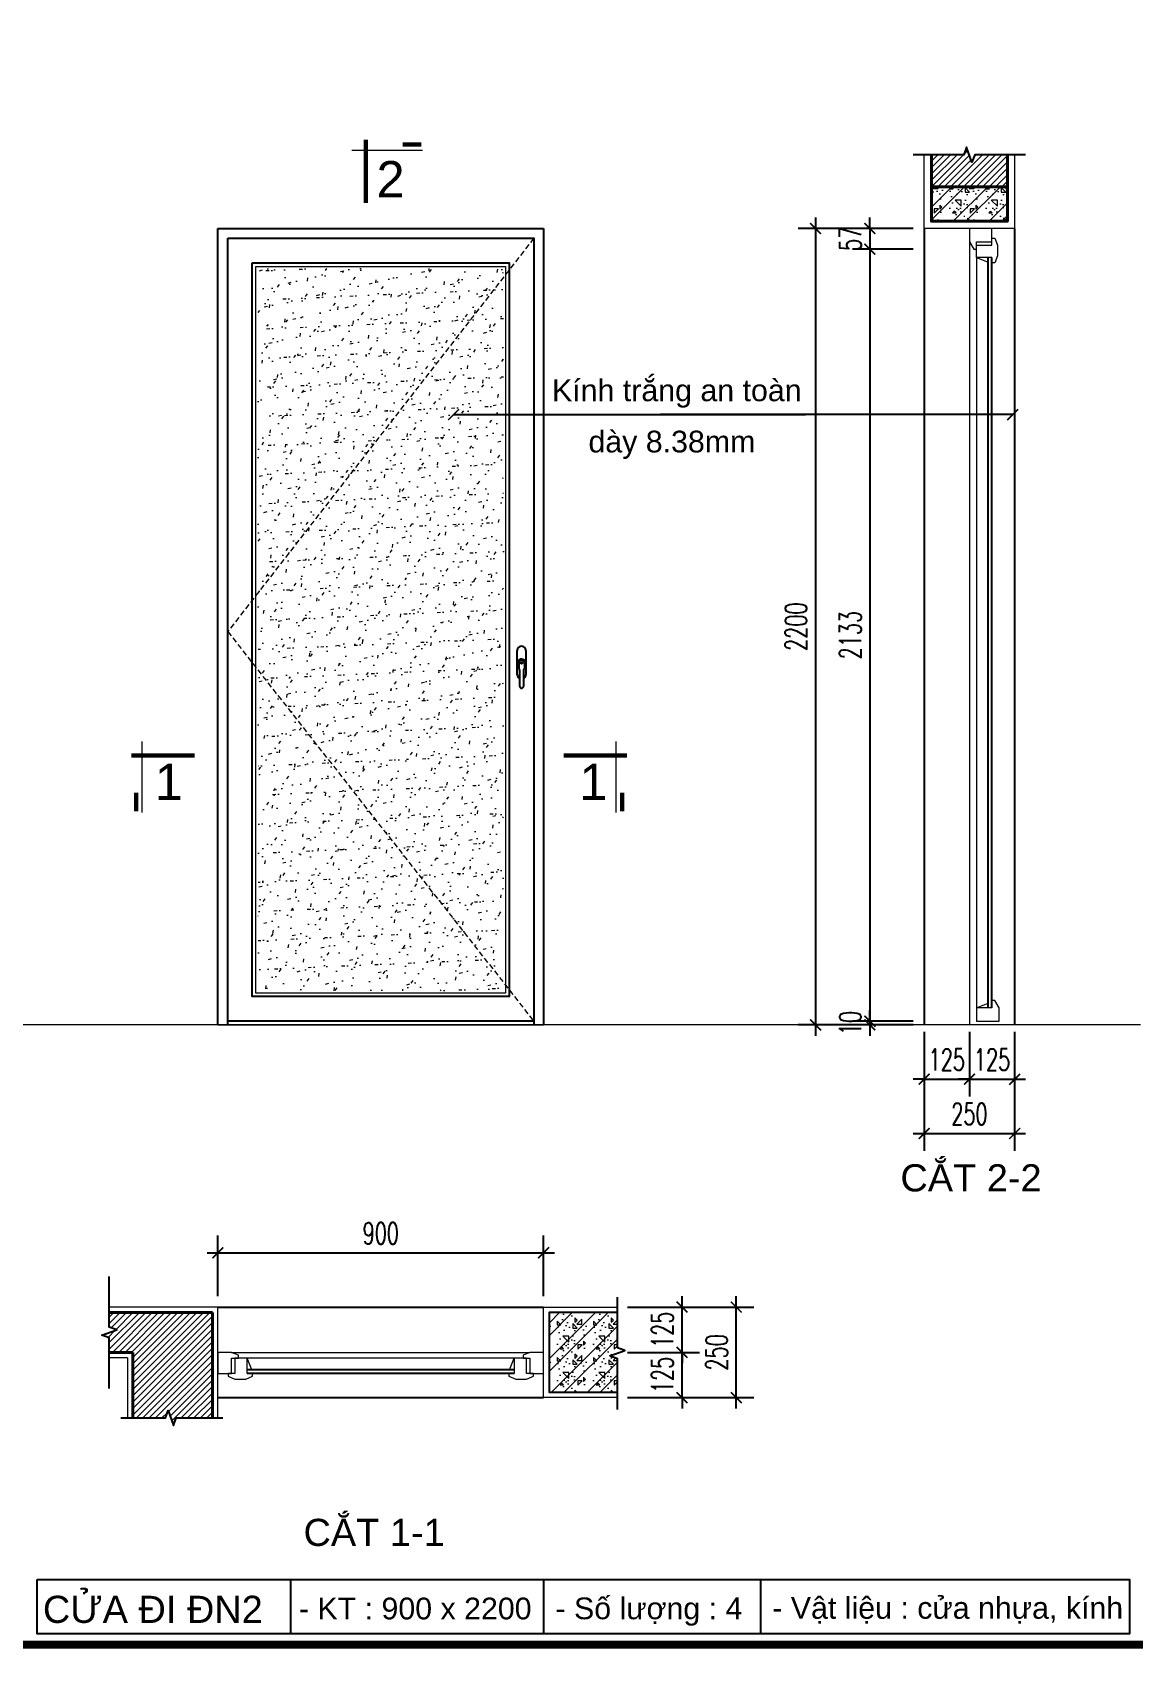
# Model space of a CAD drawing. Header units: millimetres. Extents: x -229618 to 2906, y -178063 to 96806.
# Drawn here: x -12340 to -9297, y -47921 to -43456 of the extents above; entities that cross this region are included whole.
import ezdxf
from ezdxf.enums import TextEntityAlignment as Align

# ---------------------------------------------------------------- set-up
doc = ezdxf.new("R2010")
doc.units = ezdxf.units.MM
doc.header["$LTSCALE"] = 200
doc.header["$MEASUREMENT"] = 0
doc.header["$PDMODE"] = 3
doc.header["$PDSIZE"] = 50
doc.linetypes.add('DASHED2', pattern=[0.375, 0.25, -0.125])
doc.layers.get('0').update_dxf_attribs({"color": 95, "linetype": 'CONTINUOUS'})
doc.layers.get('DEFPOINTS').update_dxf_attribs({"linetype": 'CONTINUOUS'})
for name, color, linetype, lineweight in [('cat', 1, 'CONTINUOUS', 40), ('hatch', 250, 'CONTINUOUS', 5), ('khuat', 8, 'DASHED2', 15), ('nho', 252, 'CONTINUOUS', 15), ('thay', 7, 'CONTINUOUS', 18)]:
    doc.layers.add(name, color=color, linetype=linetype, lineweight=lineweight)
for name, color, linetype in [('COT', 2, 'CONTINUOUS'), ('CUA', 145, 'CONTINUOUS'), ('DIM', 251, 'CONTINUOUS'), ('KHUNGTEN', 7, 'CONTINUOUS'), ('NOITHAT', 99, 'CONTINUOUS'), ('TEXT', 33, 'CONTINUOUS')]:
    doc.layers.add(name, color=color, linetype=linetype)
doc.styles.add('Aria H iso', font='Vharial_0.ttf')
doc.styles.add('Arial iso', font='vnarial_0.ttf')
doc.styles.add('Scale', font='vnsimli.shx', dxfattribs={"width": 0.65, "bigfont": 'bigfont.shx'})
doc.dimstyles.new('Scale', dxfattribs={"dimscale": 75, "dimtxt": 2, "dimasz": 1, "dimexe": 1.6, "dimexo": 0, "dimgap": 0.8, "dimtad": 1, "dimdec": 0, "dimzin": 0, "dimdsep": 46, "dimtxsty": 'Scale', "dimblk": 'ARCHTICK', "dimcen": 0.1, "dimdle": 1, "dimclrd": 256, "dimclre": 256, "dimclrt": 3, "dimadec": 0, "dimazin": 0, "dimtfac": 1, "dimtdec": 0, "dimtix": 1, "dimtmove": 2, "dimatfit": 3, "dimldrblk": 'ARCHTICK', "dimfxl": 0, "dimtolj": 1, "dimtzin": 0, "dimarcsym": 0})

# ---------------------------------------------------------------- blocks, each defined once
blk = doc.blocks.new('KhungA3')
at = {"layer": 'KHUNGTEN', "color": 4, "const_width": 0.724}
blk.add_lwpolyline([(7.54, 8.99), (411.13, 8.99), (411.13, 295.64), (7.54, 295.64)], close=True, dxfattribs=at)
blk = doc.blocks.new('tay nam')
at = {"ltscale": 0.5}
for p, q in [((-7.7, 0), (-7.7, -14.7)), ((7.7, 0), (7.7, -14.7)), ((-7.6, -15.4), (-5.6, -19.3)), ((-5.4, -19.9), (-5.4, -64.4)), ((5.4, -19.9), (5.4, -64.4)), ((7.6, -15.4), (5.6, -19.3))]:
    blk.add_line(p, q, dxfattribs=at)
for points in [[(-12, -7.7), (-12, 33.8)], [(12, 33.8), (12, -32.8)], [(-12, -32.8), (-12, -7.7)]]:
    blk.add_lwpolyline(points, dxfattribs=at)
blk.add_circle((0, 0), 2.19, dxfattribs=at)
for centre, radius, start, end in [((0, 33.8), 12, 0, 180), ((0, 0), 10.4, 318.259, 221.741), ((0, 0), 7.75, 0, 180), ((0, 0), 10.4, 318.259, 131.741), ((0, -32.8), 12, 180, 243.1549), ((-6.2, -14.7), 1.5, 180, 207.1927), ((-6.9, -19.9), 1.5, 0, 27.1927), ((6.9, -19.9), 1.5, 152.8073, 180), ((0, -32.8), 12, 296.8451, 0), ((6.2, -14.7), 1.5, 332.8073, 0), ((0, -64.4), 5.44, 180, 0)]:
    blk.add_arc(centre, radius, start, end, dxfattribs=at)
blk = doc.blocks.new('cactn')
at = {"layer": 'thay', "ltscale": 600}
blk.add_line((-9225, 9972), (-9225, -2458), dxfattribs=at)
at = {"layer": 'thay', "ltscale": 600, "const_width": 762}
for points in [[(-10263, 9771), (-10263, 6486)], [(0, 0), (-11114, 0)]]:
    blk.add_lwpolyline(points, dxfattribs=at)
at = {"layer": 'TEXT', "style": 'Aria H iso'}
blk.add_attdef('A', text='', height=6350, dxfattribs=at).set_placement((-4573, 4581), align=Align.MIDDLE_CENTER)
blk = doc.blocks.new('cactd')
at = {"layer": 'thay', "ltscale": 600}
blk.add_line((-9972, -9225), (2458, -9225), dxfattribs=at)
at = {"layer": 'thay', "ltscale": 600, "const_width": 762}
for points in [[(0, 0), (0, -11114)], [(-9771, -10263), (-6486, -10263)]]:
    blk.add_lwpolyline(points, dxfattribs=at)
at = {"layer": 'TEXT', "style": 'Aria H iso'}
blk.add_attdef('1', text='', height=6350, dxfattribs=at).set_placement((-4149, -4127), align=Align.MIDDLE_CENTER)
blk = doc.blocks.new('_ArchTick')
at = {"color": 0, "linetype": 'ByBlock', "const_width": 0.15}
blk.add_lwpolyline([(-0.5, -0.5), (0.5, 0.5)], dxfattribs=at)
blk = doc.blocks.new('*D487')
at = {"layer": 'DEFPOINTS', "color": 0, "linetype": 'Continuous'}
for p in [(-10927, -46827.1), (-11827, -46947.1), (-10927, -46947.1)]:
    blk.add_point(p, dxfattribs=at)
at = {"layer": 'DIM', "linetype": 'Continuous', "lineweight": -2}
for p, q in [((-11827, -46947.1), (-11827, -46779.1)), ((-10927, -46947.1), (-10927, -46779.1)), ((-11857, -46827.1), (-10897, -46827.1))]:
    blk.add_line(p, q, dxfattribs=at)
at = {"layer": 'DIM', "linetype": 'Continuous', "lineweight": -2, "xscale": 30, "yscale": 30, "zscale": 30, "rotation": 180}
blk.add_blockref('_ArchTick', (-11827, -46827.1), dxfattribs=at)
at = {"layer": 'DIM', "linetype": 'Continuous', "lineweight": -2, "xscale": 30, "yscale": 30, "zscale": 30}
blk.add_blockref('_ArchTick', (-10927, -46827.1), dxfattribs=at)
at = {"layer": 'DIM', "color": 3, "linetype": 'Continuous', "insert": (-11377, -46773.1), "char_height": 60, "attachment_point": 5, "style": 'Scale'}
blk.add_mtext('\\A1;900', dxfattribs=at)
blk = doc.blocks.new('*D488')
at = {"layer": 'DEFPOINTS', "color": 0, "linetype": 'Continuous'}
for p in [(-9905.6, -43997.5), (-10025.6, -44054.5), (-9905.6, -44054.5)]:
    blk.add_point(p, dxfattribs=at)
at = {"layer": 'DIM', "linetype": 'Continuous', "lineweight": -2}
for p, q in [((-10025.6, -43997.5), (-10025.6, -43967.5)), ((-9905.6, -43997.5), (-10073.6, -43997.5)), ((-10025.6, -43997.5), (-10025.6, -44054.5)), ((-9905.6, -44054.5), (-10073.6, -44054.5)), ((-10025.6, -44054.5), (-10025.6, -44084.5))]:
    blk.add_line(p, q, dxfattribs=at)
at = {"layer": 'DIM', "linetype": 'Continuous', "lineweight": -2, "xscale": 30, "yscale": 30, "zscale": 30}
for p, rotation in [((-10025.6, -43997.5), 270), ((-10025.6, -44054.5), 90)]:
    blk.add_blockref('_ArchTick', p, dxfattribs=dict(at, rotation=rotation))
at = {"layer": 'DIM', "color": 3, "linetype": 'Continuous', "insert": (-10079.6, -44026), "char_height": 60, "attachment_point": 5, "rotation": 90, "style": 'Scale'}
blk.add_mtext('\\A1;57', dxfattribs=at)
blk = doc.blocks.new('*D489')
at = {"layer": 'DEFPOINTS', "color": 0, "linetype": 'Continuous'}
for p in [(-9905.6, -43997.5), (-10175.6, -46197.5), (-9905.6, -46197.5)]:
    blk.add_point(p, dxfattribs=at)
at = {"layer": 'DIM', "linetype": 'Continuous', "lineweight": -2}
for p, q in [((-10175.6, -43967.5), (-10175.6, -46227.5)), ((-9905.6, -43997.5), (-10223.6, -43997.5)), ((-9905.6, -46197.5), (-10223.6, -46197.5))]:
    blk.add_line(p, q, dxfattribs=at)
at = {"layer": 'DIM', "linetype": 'Continuous', "lineweight": -2, "xscale": 30, "yscale": 30, "zscale": 30}
for p, rotation in [((-10175.6, -43997.5), 90), ((-10175.6, -46197.5), 270)]:
    blk.add_blockref('_ArchTick', p, dxfattribs=dict(at, rotation=rotation))
at = {"layer": 'DIM', "color": 3, "linetype": 'Continuous', "insert": (-10229.6, -45097.5), "char_height": 60, "attachment_point": 5, "rotation": 90, "style": 'Scale'}
blk.add_mtext('\\A1;2200', dxfattribs=at)
blk = doc.blocks.new('*D490')
at = {"layer": 'DEFPOINTS', "color": 0, "linetype": 'Continuous'}
for p in [(-9905.6, -44054.5), (-10025.6, -46187.5), (-9905.6, -46187.5)]:
    blk.add_point(p, dxfattribs=at)
at = {"layer": 'DIM', "linetype": 'Continuous', "lineweight": -2}
for p, q in [((-9905.6, -44054.5), (-10073.6, -44054.5)), ((-10025.6, -44024.5), (-10025.6, -46217.5)), ((-9905.6, -46187.5), (-10073.6, -46187.5))]:
    blk.add_line(p, q, dxfattribs=at)
at = {"layer": 'DIM', "linetype": 'Continuous', "lineweight": -2, "xscale": 30, "yscale": 30, "zscale": 30}
for p, rotation in [((-10025.6, -44054.5), 90), ((-10025.6, -46187.5), 270)]:
    blk.add_blockref('_ArchTick', p, dxfattribs=dict(at, rotation=rotation))
at = {"layer": 'DIM', "color": 3, "linetype": 'Continuous', "insert": (-10079.6, -45121), "char_height": 60, "attachment_point": 5, "rotation": 90, "style": 'Scale'}
blk.add_mtext('\\A1;2133', dxfattribs=at)
blk = doc.blocks.new('*D491')
at = {"layer": 'DEFPOINTS', "color": 0, "linetype": 'Continuous'}
for p in [(-10025.6, -46197.5), (-9905.6, -46187.5), (-9905.6, -46197.5)]:
    blk.add_point(p, dxfattribs=at)
at = {"layer": 'DIM', "linetype": 'Continuous', "lineweight": -2}
for p, q in [((-10025.6, -46187.5), (-10025.6, -46157.5)), ((-9905.6, -46187.5), (-10073.6, -46187.5)), ((-9905.6, -46197.5), (-10073.6, -46197.5)), ((-10025.6, -46187.5), (-10025.6, -46197.5)), ((-10025.6, -46197.5), (-10025.6, -46227.5))]:
    blk.add_line(p, q, dxfattribs=at)
at = {"layer": 'DIM', "linetype": 'Continuous', "lineweight": -2, "xscale": 30, "yscale": 30, "zscale": 30}
for p, rotation in [((-10025.6, -46187.5), 270), ((-10025.6, -46197.5), 90)]:
    blk.add_blockref('_ArchTick', p, dxfattribs=dict(at, rotation=rotation))
at = {"layer": 'DIM', "color": 3, "linetype": 'Continuous', "insert": (-10079.6, -46192.5), "char_height": 60, "attachment_point": 5, "rotation": 90, "style": 'Scale'}
blk.add_mtext('\\A1;10', dxfattribs=at)
blk = doc.blocks.new('*D492')
at = {"layer": 'DEFPOINTS', "color": 0, "linetype": 'Continuous'}
for p in [(-9875.6, -46217), (-9750.6, -46217), (-9750.6, -46347.5)]:
    blk.add_point(p, dxfattribs=at)
at = {"layer": 'DIM', "linetype": 'Continuous', "lineweight": -2}
for p, q in [((-9875.6, -46217), (-9875.6, -46395.5)), ((-9750.6, -46217), (-9750.6, -46395.5)), ((-9875.6, -46347.5), (-9905.6, -46347.5)), ((-9875.6, -46347.5), (-9750.6, -46347.5)), ((-9750.6, -46347.5), (-9720.6, -46347.5))]:
    blk.add_line(p, q, dxfattribs=at)
at = {"layer": 'DIM', "linetype": 'Continuous', "lineweight": -2, "xscale": 30, "yscale": 30, "zscale": 30}
blk.add_blockref('_ArchTick', (-9875.6, -46347.5), dxfattribs=at)
at = {"layer": 'DIM', "linetype": 'Continuous', "lineweight": -2, "xscale": 30, "yscale": 30, "zscale": 30, "rotation": 180}
blk.add_blockref('_ArchTick', (-9750.6, -46347.5), dxfattribs=at)
at = {"layer": 'DIM', "color": 3, "linetype": 'Continuous', "insert": (-9813.1, -46293.5), "char_height": 60, "attachment_point": 5, "style": 'Scale'}
blk.add_mtext('\\A1;125', dxfattribs=at)
blk = doc.blocks.new('*D493')
at = {"layer": 'DEFPOINTS', "color": 0, "linetype": 'Continuous'}
for p in [(-9875.6, -46217), (-9625.6, -46217), (-9625.6, -46497.5)]:
    blk.add_point(p, dxfattribs=at)
at = {"layer": 'DIM', "linetype": 'Continuous', "lineweight": -2}
for p, q in [((-9875.6, -46217), (-9875.6, -46545.5)), ((-9625.6, -46217), (-9625.6, -46545.5)), ((-9905.6, -46497.5), (-9595.6, -46497.5))]:
    blk.add_line(p, q, dxfattribs=at)
at = {"layer": 'DIM', "linetype": 'Continuous', "lineweight": -2, "xscale": 30, "yscale": 30, "zscale": 30, "rotation": 180}
blk.add_blockref('_ArchTick', (-9875.6, -46497.5), dxfattribs=at)
at = {"layer": 'DIM', "linetype": 'Continuous', "lineweight": -2, "xscale": 30, "yscale": 30, "zscale": 30}
blk.add_blockref('_ArchTick', (-9625.6, -46497.5), dxfattribs=at)
at = {"layer": 'DIM', "color": 3, "linetype": 'Continuous', "insert": (-9750.6, -46443.5), "char_height": 60, "attachment_point": 5, "style": 'Scale'}
blk.add_mtext('\\A1;250', dxfattribs=at)
blk = doc.blocks.new('*D494')
at = {"layer": 'DEFPOINTS', "color": 0, "linetype": 'Continuous'}
for p in [(-9750.6, -46217), (-9625.6, -46217), (-9625.6, -46347.5)]:
    blk.add_point(p, dxfattribs=at)
at = {"layer": 'DIM', "linetype": 'Continuous', "lineweight": -2}
for p, q in [((-9750.6, -46217), (-9750.6, -46395.5)), ((-9625.6, -46217), (-9625.6, -46395.5)), ((-9750.6, -46347.5), (-9780.6, -46347.5)), ((-9750.6, -46347.5), (-9625.6, -46347.5)), ((-9625.6, -46347.5), (-9595.6, -46347.5))]:
    blk.add_line(p, q, dxfattribs=at)
at = {"layer": 'DIM', "linetype": 'Continuous', "lineweight": -2, "xscale": 30, "yscale": 30, "zscale": 30}
blk.add_blockref('_ArchTick', (-9750.6, -46347.5), dxfattribs=at)
at = {"layer": 'DIM', "linetype": 'Continuous', "lineweight": -2, "xscale": 30, "yscale": 30, "zscale": 30, "rotation": 180}
blk.add_blockref('_ArchTick', (-9625.6, -46347.5), dxfattribs=at)
at = {"layer": 'DIM', "color": 3, "linetype": 'Continuous', "insert": (-9688.1, -46293.5), "char_height": 60, "attachment_point": 5, "style": 'Scale'}
blk.add_mtext('\\A1;125', dxfattribs=at)
blk = doc.blocks.new('*D678')
at = {"layer": 'DEFPOINTS', "color": 0, "linetype": 'Continuous'}
for p in [(-10695.2, -47102.1), (-10544.7, -47102.1), (-10695.2, -47227.1)]:
    blk.add_point(p, dxfattribs=at)
at = {"layer": 'DIM', "linetype": 'Continuous', "lineweight": -2}
for p, q in [((-10695.2, -47102.1), (-10496.7, -47102.1)), ((-10544.7, -47102.1), (-10544.7, -47072.1)), ((-10544.7, -47227.1), (-10544.7, -47102.1)), ((-10695.2, -47227.1), (-10496.7, -47227.1)), ((-10544.7, -47227.1), (-10544.7, -47257.1))]:
    blk.add_line(p, q, dxfattribs=at)
at = {"layer": 'DIM', "linetype": 'Continuous', "lineweight": -2, "xscale": 30, "yscale": 30, "zscale": 30}
for p, rotation in [((-10544.7, -47102.1), 270), ((-10544.7, -47227.1), 90)]:
    blk.add_blockref('_ArchTick', p, dxfattribs=dict(at, rotation=rotation))
at = {"layer": 'DIM', "color": 3, "linetype": 'Continuous', "insert": (-10598.7, -47164.6), "char_height": 60, "attachment_point": 5, "rotation": 90, "style": 'Scale'}
blk.add_mtext('\\A1;125', dxfattribs=at)
blk = doc.blocks.new('*D679')
at = {"layer": 'DEFPOINTS', "color": 0, "linetype": 'Continuous'}
for p in [(-10695.2, -46977.1), (-10544.7, -46977.1), (-10695.2, -47102.1)]:
    blk.add_point(p, dxfattribs=at)
at = {"layer": 'DIM', "linetype": 'Continuous', "lineweight": -2}
for p, q in [((-10544.7, -46977.1), (-10544.7, -46947.1)), ((-10695.2, -46977.1), (-10496.7, -46977.1)), ((-10544.7, -47102.1), (-10544.7, -46977.1)), ((-10695.2, -47102.1), (-10496.7, -47102.1)), ((-10544.7, -47102.1), (-10544.7, -47132.1))]:
    blk.add_line(p, q, dxfattribs=at)
at = {"layer": 'DIM', "linetype": 'Continuous', "lineweight": -2, "xscale": 30, "yscale": 30, "zscale": 30}
for p, rotation in [((-10544.7, -46977.1), 270), ((-10544.7, -47102.1), 90)]:
    blk.add_blockref('_ArchTick', p, dxfattribs=dict(at, rotation=rotation))
at = {"layer": 'DIM', "color": 3, "linetype": 'Continuous', "insert": (-10598.7, -47039.6), "char_height": 60, "attachment_point": 5, "rotation": 90, "style": 'Scale'}
blk.add_mtext('\\A1;125', dxfattribs=at)
blk = doc.blocks.new('*D680')
at = {"layer": 'DEFPOINTS', "color": 0, "linetype": 'Continuous'}
for p in [(-10695.2, -46977.1), (-10394.7, -46977.1), (-10695.2, -47227.1)]:
    blk.add_point(p, dxfattribs=at)
at = {"layer": 'DIM', "linetype": 'Continuous', "lineweight": -2}
for p, q in [((-10394.7, -47257.1), (-10394.7, -46947.1)), ((-10695.2, -46977.1), (-10346.7, -46977.1)), ((-10695.2, -47227.1), (-10346.7, -47227.1))]:
    blk.add_line(p, q, dxfattribs=at)
at = {"layer": 'DIM', "linetype": 'Continuous', "lineweight": -2, "xscale": 30, "yscale": 30, "zscale": 30}
for p, rotation in [((-10394.7, -46977.1), 90), ((-10394.7, -47227.1), 270)]:
    blk.add_blockref('_ArchTick', p, dxfattribs=dict(at, rotation=rotation))
at = {"layer": 'DIM', "color": 3, "linetype": 'Continuous', "insert": (-10448.7, -47102.1), "char_height": 60, "attachment_point": 5, "rotation": 90, "style": 'Scale'}
blk.add_mtext('\\A1;250', dxfattribs=at)

msp = doc.modelspace()

# ---------------------------------------------------------------- hatches: boundary and pattern name
at = {"layer": 'hatch', "linetype": 'Continuous'}
h = msp.add_hatch(dxfattribs=at)
h.set_pattern_fill('ANSI31', color=256, scale=100, style=0)
h.set_pattern_definition([(45, (-9855.552, -43882.155), (-8.83883, 8.83883), [])])
h.paths.add_polyline_path([(-9645.6, -43793.7), (-9736, -43793.7), (-9743.5, -43814.3), (-9758.5, -43773.1), (-9766, -43793.7), (-9855.6, -43793.7), (-9855.6, -43882.2), (-9645.6, -43882.2)])
at = {"layer": 'hatch', "ltscale": 0.5}
h = msp.add_hatch(dxfattribs=at)
h.set_pattern_fill('BT', color=256, scale=100, style=0)
h.set_pattern_definition([(0, (159270.5, 23647.15), (0, 100), [0, -100]), (0, (159199.86, 23690.38), (0, 100), [0, -100]), (0, (159202.99, 23672.78), (0, 100), [0, -100]), (0, (159238.21, 23680.99), (0, 100), [0, -100]), (0, (159219.23, 23709.75), (0, 100), [0, -100]), (0, (159214.14, 23697.04), (0, 100), [0, -100]), (0, (159223.15, 23718.36), (0, 100), [0, -100]), (0, (159209.25, 23726.77), (0, 100), [0, -100]), (0, (159228.43, 23704.86), (0, 100), [0, -100]), (0, (159196.34, 23705.25), (0, 100), [0, -100]), (0, (159260.33, 23705.64), (0, 100), [0, -100]), (0, (159274.81, 23708.38), (0, 100), [0, -100]), (0, (159267.37, 23698.21), (0, 100), [0, -100]), (0, (159269.52, 23684.52), (0, 100), [0, -100]), (0, (159243.5, 23696.45), (0, 100), [0, -100]), (0, (159242.71, 23668.87), (0, 100), [0, -100]), (0, (159242.71, 23660.26), (0, 100), [0, -100]), (0, (159195.36, 23658.3), (0, 100), [0, -100]), (0, (159234.89, 23670.04), (0, 100), [0, -100]), (0, (159235.28, 23636.78), (0, 100), [0, -100]), (0, (159224.52, 23658.11), (0, 100), [0, -100]), (0, (159225.3, 23648.32), (0, 100), [0, -100]), (0, (159212.38, 23641.09), (0, 100), [0, -100]), (0, (159219.04, 23654.39), (0, 100), [0, -100]), (0, (159214.34, 23658.5), (0, 100), [0, -100]), (45, (159267.2, 23655.426), (0, 100.00003), [8, -133.4214]), (135, (159272.86, 23661.08), (-100.00003, 0), [8, -133.4214]), (270, (159267.2, 23666.74), (100, -2e-14), [11.3137, -88.6863]), (180, (159263.73, 23656.7), (-1e-14, -100), [12, -88]), (270, (159251.73, 23656.7), (100, -2e-14), [12, -88]), (45, (159251.73, 23644.7), (0, 100.00003), [16.9706, -124.4508]), (90, (159226.72, 23663.62), (-100, 6e-15), [16.8, -83.2]), (180, (159226.72, 23680.42), (-1e-14, -100), [16.8, -83.2]), (315, (159209.92, 23680.415), (100.00003, -2e-14), [23.7588, -117.6626]), (135, (159212.49, 23645.634), (-100.00003, 0), [7, -134.4214]), (225, (159207.54, 23650.58), (-1e-14, -100.00003), [7, -134.4214]), (0, (159202.59, 23645.63), (0, 100), [9.8995, -90.1005]), (0, (159249.04, 23713.24), (0, 100), [13.75, -86.25]), (90, (159262.79, 23713.24), (-100, 6e-15), [13.75, -86.25]), (225, (159262.79, 23726.99), (-1e-14, -100.00003), [19.4454, -121.9759]), (270, (159237.48, 23715.23), (100, -2e-14), [12.5, -87.5]), (0, (159237.48, 23702.73), (0, 100), [12.5, -87.5]), (135, (159249.98, 23702.73), (-100.00003, 0), [17.6777, -123.7437]), (45, (159243.84, 23719.08), (0, 100.00003), [8.5, -132.9214]), (135, (159249.85, 23725.09), (-100.00003, 0), [8.5, -132.9214]), (270, (159243.84, 23731.1), (100, -2e-14), [12.0208, -87.9792]), (135, (159204.574, 23711.88), (-100.00003, 0), [14.1421, -127.2792]), (0, (159194.57, 23711.88), (0, 100), [10, -90]), (270, (159194.57, 23721.88), (100, -2e-14), [10, -90]), (45, (159187.21, 23634.32), (-49.497475, 49.497475), []), (45, (159222.21, 23634.32), (-49.497475, 49.497475), [])])
h.paths.add_polyline_path([(-9645.6, -43882.2), (-9855.6, -43882.2), (-9855.6, -43977.5), (-9645.6, -43977.5)])
at = {"layer": 'hatch', "linetype": 'Continuous'}
h = msp.add_hatch(dxfattribs=at)
h.set_pattern_fill('CATTHO', color=256, scale=30, angle=45, style=0)
h.set_pattern_definition([(82.5, (-8234.735, -45385.48), (-42.2104, 39.5378), [9, -45.6, 0, -51, 0, -48.75]), (52.5, (-8234.735, -45385.48), (-22.3241, 97.4094), [9, -24.6, 0, -41.1, 0, -15.75]), (12.5, (-8260.827, -45411.57), (65.9409, 66.181), [9, -15, 0, -54, 0, -70.5]), (2.5, (-8260.83, -45411.57), (45.1513, 82.3879), [9, -7.5, 0, -35.4, 0, -40.5])])
h.paths.add_polyline_path([(-11716, -44108.5), (-11716, -46103.5), (-11038, -46103.5), (-11038, -44108.5)])
h = msp.add_hatch(dxfattribs=at)
h.set_pattern_fill('ANSI31', color=256, scale=100, style=0)
h.set_pattern_definition([(45, (-114387.53, -50853.301), (-8.8388348, 8.8388348), [])])
h.paths.add_polyline_path([(-11842, -46992.1), (-12127.2, -46992.1), (-12127.2, -47032.1), (-12106.5, -47039.6), (-12147.8, -47054.6), (-12127.2, -47062.1), (-12127.2, -47102.1), (-12062, -47102.1), (-12062, -47283.1), (-11972, -47283.1), (-11964.5, -47262.5), (-11949.5, -47303.7), (-11942, -47283.1), (-11842, -47283.1)])
h = msp.add_hatch(dxfattribs=at)
h.set_pattern_fill('BT', color=256, scale=100, style=0)
h.set_pattern_definition([(0, (87486.23, 21509.32), (0, 100), [0, -100]), (0, (87415.59, 21552.55), (0, 100), [0, -100]), (0, (87418.72, 21534.95), (0, 100), [0, -100]), (0, (87453.95, 21543.16), (0, 100), [0, -100]), (0, (87434.96, 21571.92), (0, 100), [0, -100]), (0, (87429.88, 21559.21), (0, 100), [0, -100]), (0, (87438.88, 21580.53), (0, 100), [0, -100]), (0, (87424.98, 21588.94), (0, 100), [0, -100]), (0, (87444.16, 21567.03), (0, 100), [0, -100]), (0, (87412.07, 21567.42), (0, 100), [0, -100]), (0, (87476.06, 21567.81), (0, 100), [0, -100]), (0, (87490.54, 21570.55), (0, 100), [0, -100]), (0, (87483.1, 21560.38), (0, 100), [0, -100]), (0, (87485.26, 21546.69), (0, 100), [0, -100]), (0, (87459.23, 21558.62), (0, 100), [0, -100]), (0, (87458.45, 21531.03), (0, 100), [0, -100]), (0, (87458.45, 21522.43), (0, 100), [0, -100]), (0, (87411.09, 21520.47), (0, 100), [0, -100]), (0, (87450.62, 21532.21), (0, 100), [0, -100]), (0, (87451.01, 21498.95), (0, 100), [0, -100]), (0, (87440.25, 21520.28), (0, 100), [0, -100]), (0, (87441.03, 21510.49), (0, 100), [0, -100]), (0, (87428.11, 21503.26), (0, 100), [0, -100]), (0, (87434.77, 21516.56), (0, 100), [0, -100]), (0, (87430.07, 21520.67), (0, 100), [0, -100]), (45, (87482.93, 21517.595), (0, 100.00003), [8, -133.4214]), (135, (87488.59, 21523.25), (-100.00003, 0), [8, -133.4214]), (270, (87482.93, 21528.91), (100, -2e-14), [11.3137, -88.6863]), (180, (87479.46, 21518.87), (-1e-14, -100), [12, -88]), (270, (87467.46, 21518.87), (100, -2e-14), [12, -88]), (45, (87467.46, 21506.87), (0, 100.00003), [16.9706, -124.4508]), (90, (87442.45, 21525.78), (-100, 6e-15), [16.8, -83.2]), (180, (87442.45, 21542.58), (-1e-14, -100), [16.8, -83.2]), (315, (87425.654, 21542.584), (100.00003, -2e-14), [23.7588, -117.6626]), (135, (87428.224, 21507.8), (-100.00003, 0), [7, -134.4214]), (225, (87423.274, 21512.75), (-1e-14, -100.00003), [7, -134.4214]), (0, (87418.32, 21507.8), (0, 100), [9.8995, -90.1005]), (0, (87464.77, 21575.41), (0, 100), [13.75, -86.25]), (90, (87478.52, 21575.41), (-100, 6e-15), [13.75, -86.25]), (225, (87478.525, 21589.16), (-1e-14, -100.00003), [19.4454, -121.9759]), (270, (87453.21, 21577.4), (100, -2e-14), [12.5, -87.5]), (0, (87453.21, 21564.9), (0, 100), [12.5, -87.5]), (135, (87465.71, 21564.9), (-100.00003, 0), [17.6777, -123.7437]), (45, (87459.57, 21581.25), (0, 100.00003), [8.5, -132.9214]), (135, (87465.58, 21587.26), (-100.00003, 0), [8.5, -132.9214]), (270, (87459.57, 21593.27), (100, -2e-14), [12.0208, -87.9792]), (135, (87420.306, 21574.05), (-100.00003, 0), [14.1421, -127.2792]), (0, (87410.31, 21574.05), (0, 100), [10, -90]), (270, (87410.31, 21584.05), (100, -2e-14), [10, -90]), (45, (87402.94, 21496.49), (-49.497475, 49.497475), []), (45, (87437.94, 21496.49), (-49.497475, 49.497475), [])])
h.paths.add_polyline_path([(-10723.2, -46992.1), (-10912, -46992.1), (-10912, -47212.1), (-10723.2, -47212.1), (-10723.2, -47119.5), (-10743.8, -47112), (-10702.6, -47097), (-10723.2, -47089.5)])

# ---------------------------------------------------------------- linework, layer by layer
at = {"layer": 'cat'}
msp.add_line((-9645.6, -43882.2), (-9855.6, -43882.2), dxfattribs=at)
at = {"layer": 'cat', "linetype": 'Continuous'}
for p, q in [((-12127.2, -46992.1), (-11842, -46992.1)), ((-11842, -46992.1), (-11842, -47283.1)), ((-12062, -47102.1), (-12127.2, -47102.1)), ((-12062, -47102.1), (-12062, -47283.1))]:
    msp.add_line(p, q, dxfattribs=at)
at = {"layer": 'cat', "ltscale": 0.5}
msp.add_lwpolyline([(-9645.6, -43793.7), (-9645.6, -43977.5), (-9855.6, -43977.5), (-9855.6, -43793.7)], dxfattribs=at)
at = {"layer": 'COT', "linetype": 'Continuous'}
msp.add_lwpolyline([(-10723.2, -46992.1), (-10912, -46992.1), (-10912, -47212.1), (-10723.2, -47212.1)], dxfattribs=at)
at = {"layer": 'CUA', "ltscale": 0.5}
for p, q in [((-11827, -43997.5), (-10927, -43997.5)), ((-11827, -46197.5), (-11827, -43997.5)), ((-10927, -43997.5), (-10927, -46197.5)), ((-9875.6, -43997.5), (-9875.6, -46197.5)), ((-9625.6, -43997.5), (-9625.6, -46197.5)), ((-11800, -46197.5), (-11800, -44024.5)), ((-10954, -44024.5), (-10954, -46197.5)), ((-9698.6, -46150.5), (-9698.6, -44077.5)), ((-9688.6, -46150.5), (-9688.6, -44077.5))]:
    msp.add_line(p, q, dxfattribs=at)
at = {"layer": 'CUA', "linetype": 'Continuous'}
for p, q in [((-11827, -46977.1), (-10927, -46977.1)), ((-11827, -47227.1), (-10927, -47227.1))]:
    msp.add_line(p, q, dxfattribs=at)
at = {"layer": 'CUA'}
for p, q in [((-11008, -47150.1), (-11746, -47150.1)), ((-11008, -47160.1), (-11746, -47160.1))]:
    msp.add_line(p, q, dxfattribs=at)
at = {"layer": 'CUA', "ltscale": 0.5}
for points in [[(-11800, -44024.5), (-10954, -44024.5), (-10954, -46187.5), (-11800, -46187.5)], [(-11732, -44092.5), (-11022, -44092.5), (-11022, -46119.5), (-11732, -46119.5)]]:
    msp.add_lwpolyline(points, close=True, dxfattribs=at)
at = {"layer": 'CUA', "linetype": 'Continuous'}
for points in [[(-12326.8, -47729.7), (-9308.3, -47729.7), (-9308.3, -47879.7), (-12326.8, -47879.7)], [(-12326.8, -47729.7), (-11626.8, -47729.7), (-11626.8, -47879.7), (-12326.8, -47879.7)], [(-12326.8, -47729.7), (-10927.6, -47729.7), (-10927.6, -47879.7), (-12326.8, -47879.7)], [(-12326.8, -47729.7), (-10327.6, -47729.7), (-10327.6, -47879.7), (-12326.8, -47879.7)], [(-12326.8, -47729.7), (-9308.3, -47729.7), (-9308.3, -47879.7), (-12326.8, -47879.7)]]:
    msp.add_lwpolyline(points, close=True, dxfattribs=at)
at = {"layer": 'DIM', "linetype": 'Continuous'}
for points in [[(-9596, -43793.7), (-9736, -43793.7), (-9743.5, -43814.3), (-9758.5, -43773.1), (-9766, -43793.7), (-9906, -43793.7)], [(-12127.2, -47202.1), (-12127.2, -47062.1), (-12147.8, -47054.6), (-12106.5, -47039.6), (-12127.2, -47032.1), (-12127.2, -46892.1)], [(-10723.2, -47259.5), (-10723.2, -47119.5), (-10743.8, -47112), (-10702.6, -47097), (-10723.2, -47089.5), (-10723.2, -46949.5)], [(-12094.9, -47283.1), (-11972, -47283.1), (-11964.5, -47262.5), (-11949.5, -47303.7), (-11942, -47283.1), (-11813.4, -47283.1)]]:
    msp.add_lwpolyline(points, dxfattribs=at)
at = {"layer": 'hatch', "linetype": 'Continuous'}
for q in [(-12127.2, -47117.1), (-12077, -47283.1)]:
    msp.add_line((-12077, -47117.1), q, dxfattribs=at)
at = {"layer": 'hatch', "ltscale": 0.5}
for points in [[(-9625.6, -43793.7), (-9625.6, -43997.5), (-9875.6, -43997.5), (-9875.6, -43793.7)], [(-10723.2, -47227.1), (-10927, -47227.1), (-10927, -46977.1), (-10723.2, -46977.1)]]:
    msp.add_lwpolyline(points, dxfattribs=at)
at = {"layer": 'hatch', "linetype": 'Continuous'}
msp.add_lwpolyline([(-11722, -44102.5), (-11032, -44102.5), (-11032, -46109.5), (-11722, -46109.5)], close=True, dxfattribs=at)
msp.add_lwpolyline([(-11827, -47283.1), (-11827, -46977.1), (-12127.2, -46977.1)], dxfattribs=at)
at = {"layer": 'khuat', "ltscale": 0.3}
msp.add_lwpolyline([(-10954, -44024.5), (-11800, -45111), (-10954, -46187.5)], dxfattribs=at)
at = {"layer": 'nho', "ltscale": 0.3}
for p, q in [((-9750.6, -44034.5), (-9750.6, -46197.5)), ((-9730.6, -44077.5), (-9730.6, -46150.5)), ((-9278.3, -46197.5), (-20005.9, -46197.5))]:
    msp.add_line(p, q, dxfattribs=at)
at = {"layer": 'nho', "linetype": 'Continuous'}
for p, q in [((-11789, -47102.1), (-10965, -47102.1)), ((-11008, -47118.1), (-11746, -47118.1))]:
    msp.add_line(p, q, dxfattribs=at)
at = {"layer": 'thay', "ltscale": 0.5}
for p, q in [((-9703.4, -44019.5), (-9703.4, -44019.5)), ((-9730.6, -44077.5), (-9698.6, -44090.5)), ((-9730.6, -46150.5), (-9698.6, -46137.5)), ((-11733, -47150.1), (-11746, -47118.1)), ((-11020.9, -47150.1), (-11008, -47118.1))]:
    msp.add_line(p, q, dxfattribs=at)
for points in [[(-11827, -46197.5), (-10927, -46197.5), (-10927, -43997.5), (-11827, -43997.5)], [(-9688.6, -43997.5), (-9750.6, -43997.5), (-9750.6, -44034.5), (-9738.6, -44054.5), (-9730.6, -44054.5), (-9730.6, -44034.5), (-9704.6, -44034.5), (-9688.6, -44034.5)], [(-9672.8, -44043.5), (-9672.8, -44073.5), (-9680.7, -44092.5), (-9688.6, -44092.5), (-9688.6, -44077.5), (-9730.6, -44077.5), (-9730.6, -44043.5), (-9688.6, -44043.5), (-9688.6, -44024.5), (-9680.7, -44024.5)], [(-9688.6, -46130.5), (-9688.6, -46150.5), (-9730.6, -46150.5), (-9730.6, -46187.5), (-9668.6, -46187.5), (-9668.6, -46150.5), (-9680.6, -46130.5)], [(-11789, -47118.1), (-11770, -47118.1), (-11770, -47110.1), (-11789, -47102.1), (-11827, -47102.1), (-11827, -47160.1), (-11789, -47160.1)], [(-10927, -47102.1), (-10965, -47102.1), (-10984, -47110.1), (-10984, -47118.1), (-10965, -47118.1), (-10965, -47160.1), (-10927, -47160.1)], [(-11746, -47118.1), (-11780, -47118.1), (-11780, -47160.1), (-11799, -47160.1), (-11799, -47167.9), (-11780, -47175.8), (-11750, -47175.8), (-11731, -47167.9), (-11731, -47160.1), (-11746, -47160.1)], [(-10974, -47118.1), (-11008, -47118.1), (-11008, -47160.1), (-11023, -47160.1), (-11023, -47167.9), (-11004, -47175.8), (-10974, -47175.8), (-10955, -47167.9), (-10955, -47160.1), (-10974, -47160.1)]]:
    msp.add_lwpolyline(points, close=True, dxfattribs=at)

# ---------------------------------------------------------------- block references
at = {"layer": 'DIM', "linetype": 'Continuous'}
ref = msp.add_blockref('cactd', (-11418.4, -43927.6), dxfattribs=dict(at, xscale=0.015748031437397, yscale=0.015748031437397, zscale=0.0157480314960628, rotation=180))
ref.add_attrib('1', '2', dxfattribs={"layer": 'TEXT', "height": 100, "style": 'Aria H iso'}).set_placement((-11349.9, -43861.3), align=Align.MIDDLE_CENTER)
ref = msp.add_blockref('cactn', (-11890.8, -45453.7), dxfattribs=dict(at, xscale=-0.015748031437397, yscale=0.015748031437397, zscale=0.0157480314960628, rotation=180))
ref.add_attrib('A', '1', dxfattribs={"layer": 'TEXT', "height": 100, "style": 'Aria H iso'}).set_placement((-11962.8, -45526.3), align=Align.MIDDLE_CENTER)
ref = msp.add_blockref('cactn', (-10872.1, -45453.7), dxfattribs=dict(at, xscale=0.015748031437397, yscale=0.015748031437397, zscale=0.0157480314960628, rotation=180))
ref.add_attrib('A', '1', dxfattribs={"layer": 'TEXT', "height": 100, "style": 'Aria H iso'}).set_placement((-10789.6, -45526.3), align=Align.MIDDLE_CENTER)
at = {"layer": 'NOITHAT', "linetype": 'Continuous'}
msp.add_blockref('tay nam', (-10988, -45197.5), dxfattribs=at)
at = {"layer": 'thay', "xscale": 30, "yscale": 30, "zscale": 30.00000000000013}
msp.add_blockref('KhungA3', (-20232.2, -48179.3), dxfattribs=at)

# ---------------------------------------------------------------- texts
at = {"layer": 'TEXT', "linetype": 'Continuous', "style": 'Arial iso'}
for s, p in [('KÝnh tr¾ng an toµn', (-10903.9, -44474.7)), ('dµy 8.38mm', (-10803.2, -44616.2)), ('- Sè l\xadîng : 4', (-10894.3, -47839.2)), ('- VËt liÖu : cöa nhùa, kÝnh', (-10295.3, -47837.9)), ('- KT : 900 x 2200', (-11603.2, -47839.6))]:
    msp.add_text(s, height=60, dxfattribs=at).set_placement(p)
at = {"layer": 'TEXT', "linetype": 'Continuous', "style": 'Aria H iso'}
for s, p in [('c¾t 2-2', (-9746.2, -46657.5)), ('c¾t 1-1', (-11395.4, -47636.9)), ('cöa ®i ®n2', (-12006.8, -47849.4))]:
    msp.add_text(s, height=75, dxfattribs=at).set_placement(p, align=Align.CENTER)

# ---------------------------------------------------------------- dimensions: what is measured, and where the dimension line sits
at = {"layer": 'DIM', "linetype": 'Continuous'}
for base, p1, p2, picture, middle in [((-10175.6, -46197.5), (-9905.6, -43997.5), (-9905.6, -46197.5), '*D489', (-10229.6, -45097.5)), ((-10025.6, -44054.5), (-9905.6, -43997.5), (-9905.6, -44054.5), '*D488', (-10079.6, -44026)), ((-10025.6, -46187.5), (-9905.6, -44054.5), (-9905.6, -46187.5), '*D490', (-10079.6, -45121)), ((-10025.6, -46197.5), (-9905.6, -46187.5), (-9905.6, -46197.5), '*D491', (-10079.6, -46192.5)), ((-10544.7, -46977.1), (-10695.2, -47102.1), (-10695.2, -46977.1), '*D679', (-10598.7, -47039.6)), ((-10394.7, -46977.1), (-10695.2, -47227.1), (-10695.2, -46977.1), '*D680', (-10448.7, -47102.1)), ((-10544.7, -47102.1), (-10695.2, -47227.1), (-10695.2, -47102.1), '*D678', (-10598.7, -47164.6))]:
    dim = msp.add_linear_dim(base=base, p1=p1, p2=p2, angle=90, dimstyle='Scale', override={"dimscale": 30}, dxfattribs=at)
    dim.commit()
    dim.dimension.update_dxf_attribs({"geometry": picture, "text_midpoint": middle})
for base, p1, p2, picture, middle in [((-9750.6, -46347.5), (-9875.6, -46217), (-9750.6, -46217), '*D492', (-9813.1, -46293.5)), ((-9625.6, -46497.5), (-9875.6, -46217), (-9625.6, -46217), '*D493', (-9750.6, -46443.5)), ((-9625.6, -46347.5), (-9750.6, -46217), (-9625.6, -46217), '*D494', (-9688.1, -46293.5)), ((-10927, -46827.1), (-11827, -46947.1), (-10927, -46947.1), '*D487', (-11377, -46773.1))]:
    dim = msp.add_linear_dim(base=base, p1=p1, p2=p2, dimstyle='Scale', override={"dimscale": 30}, dxfattribs=at)
    dim.commit()
    dim.dimension.update_dxf_attribs({"geometry": picture, "text_midpoint": middle})

# ---------------------------------------------------------------- leaders
for points in [[(-11176, -44511.8), (-10203.4, -44511.8)], [(-9631.4, -44511.8), (-10604.1, -44511.8)]]:
    msp.add_leader(points, dimstyle='Scale', override={"dimscale": 30, "dimgap": 0.7, "dimtad": 0}, dxfattribs=at)

doc.saveas('drawing.dxf')
